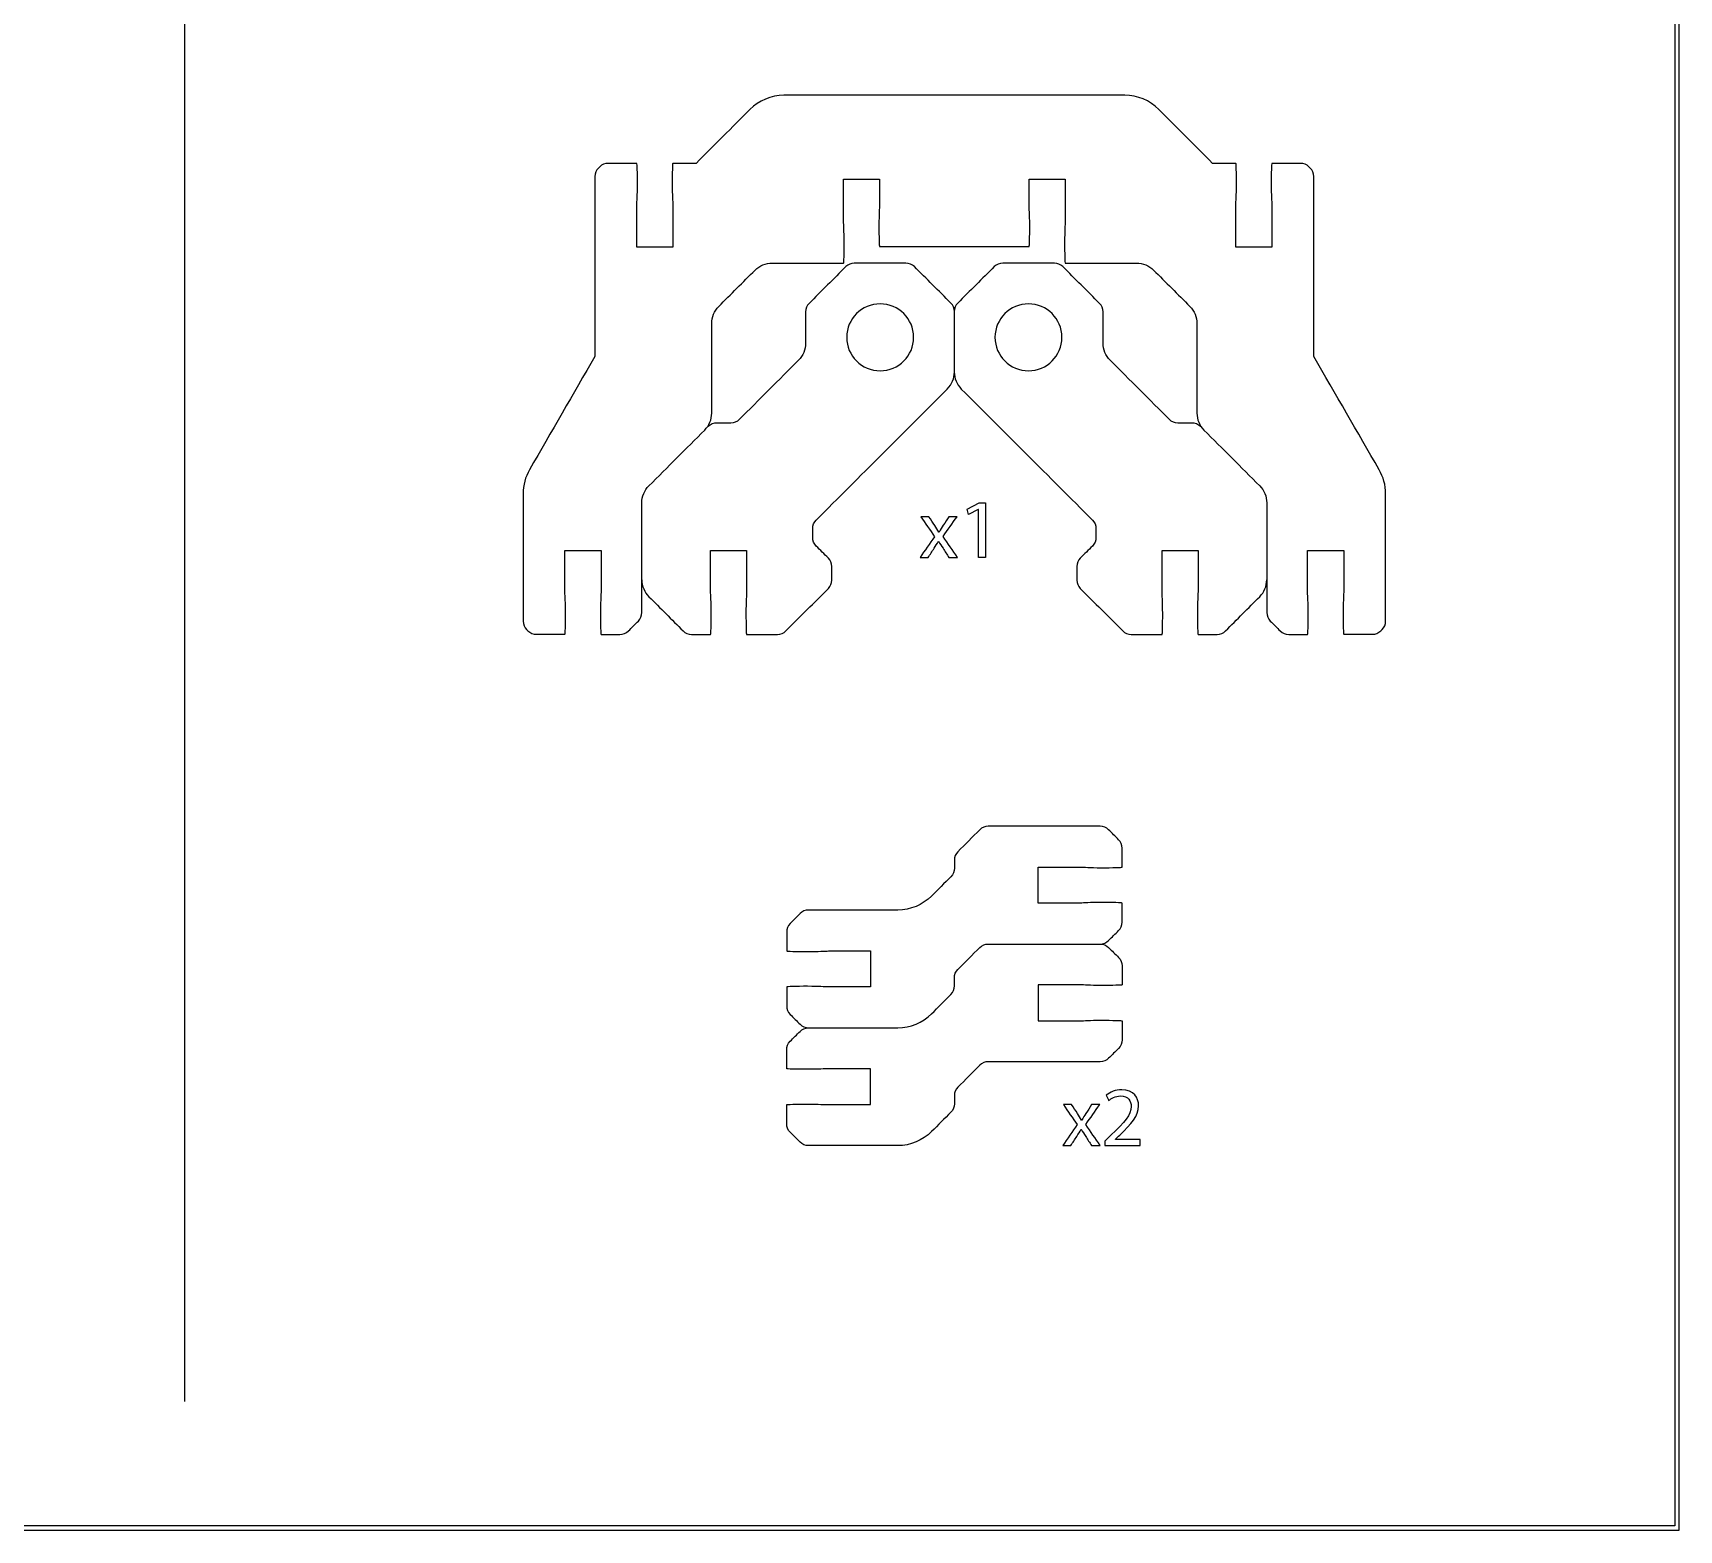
# Model space of a CAD drawing. Extents: x 0 to 440, y 200 to 450.
# Drawn here: x 302.6 to 440, y 200 to 325 of the extents above; entities that cross this region are included whole.
import ezdxf

# ---------------------------------------------------------------- set-up
doc = ezdxf.new("R2010")
doc.units = 0
doc.header["$MEASUREMENT"] = 0
doc.layers.add('DEFAULT', color=18, linetype='CONTINUOUS')

msp = doc.modelspace()

# ---------------------------------------------------------------- linework, layer by layer
at = {"layer": 'DEFAULT', "color": 1}
for points in [[(440, 450), (0, 450), (0, 200), (440, 200)], [(439.65, 200.35), (0.35, 200.35), (0.35, 449.65), (439.65, 449.65)]]:
    msp.add_lwpolyline(points, close=True, dxfattribs=at)
at = {"layer": 'DEFAULT', "color": 18}
msp.add_lwpolyline([(315.23, 439.26), (315.23, 210.74)], dxfattribs=at)
msp.add_lwpolyline([(381.5, 285.21), (381.49, 285.21), (380.69, 284.78), (380.57, 285.25), (381.58, 285.78), (382.1, 285.78), (382.1, 281.2), (381.5, 281.2)], close=True, dxfattribs=at)
at = {"layer": 'DEFAULT', "color": 1}
for points, knots in [([(415.5, 286.53), (415.5, 282.99), (415.5, 279.44), (415.5, 275.89), (415.5, 275.63), (415.39, 275.37), (415.21, 275.19), (415.17, 275.15), (415.14, 275.11), (415.1, 275.08), (414.91, 274.89), (414.66, 274.79), (414.4, 274.79), (413.6, 274.79), (412.8, 274.79), (412, 274.79), (411.97, 274.79), (411.95, 275.57), (411.95, 276.53), (411.95, 277.5), (412, 277.95), (412, 278.29), (412, 279.45), (412, 280.62), (412, 281.78), (411, 281.78), (410, 281.78), (408.99, 281.78), (408.99, 280.61), (408.99, 279.45), (408.99, 278.28), (408.99, 277.95), (409.04, 277.5), (409.04, 276.53), (409.04, 275.57), (409.02, 274.78), (408.99, 274.78), (408.47, 274.78), (407.94, 274.78), (407.41, 274.78), (407.14, 274.78), (406.89, 274.89), (406.7, 275.07), (406.43, 275.35), (406.15, 275.63), (405.87, 275.9), (405.69, 276.09), (405.58, 276.35), (405.58, 276.61), (405.58, 279.66), (405.58, 282.72), (405.58, 285.77), (405.58, 286.3), (405.37, 286.81), (404.99, 287.18), (403.44, 288.74), (401.89, 290.29), (400.33, 291.84), (399.96, 292.22), (399.75, 292.73), (399.75, 293.26), (399.75, 295.75), (399.75, 298.25), (399.75, 300.75), (399.75, 301.28), (399.54, 301.79), (399.16, 302.17), (398.15, 303.18), (397.14, 304.19), (396.13, 305.2), (395.75, 305.57), (395.24, 305.78), (394.71, 305.78), (392.72, 305.78), (390.73, 305.78), (388.75, 305.78), (388.72, 305.78), (388.7, 306.57), (388.7, 307.53), (388.7, 308.5), (388.75, 308.95), (388.75, 309.28), (388.75, 310.45), (388.75, 311.62), (388.75, 312.78), (387.74, 312.78), (386.74, 312.78), (385.74, 312.78), (385.74, 312.08), (385.74, 311.38), (385.74, 310.68), (385.74, 310.35), (385.79, 309.9), (385.79, 308.93), (385.79, 307.97), (385.77, 307.18), (385.74, 307.18), (381.58, 307.18), (377.41, 307.18), (373.25, 307.18), (373.22, 307.18), (373.2, 307.97), (373.2, 308.93), (373.2, 309.9), (373.25, 310.35), (373.25, 310.68), (373.25, 311.38), (373.25, 312.08), (373.25, 312.78), (372.25, 312.78), (371.25, 312.78), (370.25, 312.78), (370.25, 311.62), (370.25, 310.45), (370.25, 309.28), (370.25, 308.95), (370.3, 308.5), (370.3, 307.53), (370.3, 306.57), (370.28, 305.78), (370.25, 305.78), (368.26, 305.78), (366.27, 305.78), (364.28, 305.78), (363.75, 305.78), (363.24, 305.57), (362.86, 305.2), (361.85, 304.19), (360.84, 303.18), (359.83, 302.17), (359.45, 301.79), (359.24, 301.28), (359.24, 300.75), (359.24, 298.25), (359.24, 295.75), (359.24, 293.26), (359.24, 292.73), (359.03, 292.22), (358.66, 291.84), (357.1, 290.29), (355.55, 288.74), (354, 287.18), (353.62, 286.81), (353.41, 286.3), (353.41, 285.77), (353.41, 282.72), (353.41, 279.66), (353.41, 276.61), (353.41, 276.35), (353.31, 276.09), (353.12, 275.9), (352.84, 275.63), (352.57, 275.35), (352.29, 275.07), (352.1, 274.89), (351.85, 274.78), (351.58, 274.78), (351.05, 274.78), (350.52, 274.78), (350, 274.78), (349.97, 274.78), (349.95, 275.57), (349.95, 276.53), (349.95, 277.5), (350, 277.95), (350, 278.28), (350, 279.45), (350, 280.61), (350, 281.78), (349, 281.78), (347.99, 281.78), (346.99, 281.78), (346.99, 280.62), (346.99, 279.45), (346.99, 278.29), (346.99, 277.95), (347.04, 277.5), (347.04, 276.53), (347.04, 275.57), (347.02, 274.79), (346.99, 274.79), (346.2, 274.79), (345.4, 274.79), (344.61, 274.79), (344.34, 274.79), (344.08, 274.89), (343.9, 275.08), (343.86, 275.11), (343.83, 275.15), (343.79, 275.18), (343.6, 275.37), (343.5, 275.63), (343.5, 275.89), (343.5, 279.44), (343.5, 282.99), (343.5, 286.53), (343.5, 287.24), (343.68, 287.92), (344.03, 288.53), (345.85, 291.69), (347.67, 294.84), (349.49, 297.99), (349.49, 303), (349.49, 308), (349.49, 313.01), (349.49, 313.27), (349.6, 313.53), (349.79, 313.71), (349.82, 313.75), (349.86, 313.79), (349.89, 313.82), (350.08, 314.01), (350.33, 314.11), (350.6, 314.11), (351.4, 314.11), (352.19, 314.11), (352.99, 314.11), (353.02, 314.1), (353.04, 313.32), (353.04, 312.36), (353.04, 311.4), (352.99, 310.95), (352.99, 310.61), (352.99, 309.45), (352.99, 308.28), (352.99, 307.11), (353.99, 307.11), (354.99, 307.11), (355.99, 307.11), (355.99, 308.28), (355.99, 309.45), (355.99, 310.61), (355.99, 310.95), (355.94, 311.4), (355.94, 312.36), (355.94, 313.33), (355.96, 314.11), (355.99, 314.11), (356.64, 314.11), (357.29, 314.11), (357.93, 314.11), (359.43, 315.61), (360.93, 317.11), (362.43, 318.61), (363.19, 319.36), (364.2, 319.79), (365.26, 319.79), (374.75, 319.79), (384.24, 319.79), (393.73, 319.79), (394.79, 319.79), (395.81, 319.37), (396.56, 318.62), (398.06, 317.12), (399.56, 315.61), (401.06, 314.11), (401.71, 314.11), (402.35, 314.11), (403, 314.11), (403.03, 314.11), (403.05, 313.33), (403.05, 312.36), (403.05, 311.4), (403, 310.95), (403, 310.61), (403, 309.45), (403, 308.28), (403, 307.11), (404, 307.11), (405, 307.11), (406, 307.11), (406, 308.28), (406, 309.45), (406, 310.61), (406, 310.95), (405.95, 311.4), (405.95, 312.36), (405.95, 313.32), (405.97, 314.1), (406, 314.11), (406.8, 314.11), (407.6, 314.11), (408.4, 314.11), (408.66, 314.11), (408.92, 314.01), (409.1, 313.82), (409.14, 313.79), (409.17, 313.75), (409.21, 313.71), (409.4, 313.53), (409.5, 313.27), (409.5, 313.01), (409.5, 308), (409.5, 303), (409.5, 297.99), (411.32, 294.84), (413.14, 291.69), (414.96, 288.53), (415.32, 287.92), (415.5, 287.24), (415.5, 286.53)], [1, 1, 1, 1, 31.17, 31.17, 31.17, 32.17, 32.17, 32.17, 32.601335, 32.601335, 32.601335, 33.601335, 33.601335, 33.601335, 40.401335, 40.401335, 40.401335, 41.401335, 41.401335, 41.401335, 42.401335, 42.401335, 42.401335, 52.321335, 52.321335, 52.321335, 60.831341, 60.831341, 60.831341, 70.751341, 70.751341, 70.751341, 71.751341, 71.751341, 71.751341, 72.751341, 72.751341, 72.751341, 77.247341, 77.247341, 77.247341, 78.247341, 78.247341, 78.247341, 81.570743, 81.570743, 81.570743, 82.570743, 82.570743, 82.570743, 108.528743, 108.528743, 108.528743, 109.528743, 109.528743, 109.528743, 128.20909, 128.20909, 128.20909, 129.20909, 129.20909, 129.20909, 150.45209, 150.45209, 150.45209, 151.45209, 151.45209, 151.45209, 163.612912, 163.612912, 163.612912, 164.612912, 164.612912, 164.612912, 181.534912, 181.534912, 181.534912, 182.534912, 182.534912, 182.534912, 183.534912, 183.534912, 183.534912, 193.454912, 193.454912, 193.454912, 201.964912, 201.964912, 201.964912, 207.915912, 207.915912, 207.915912, 208.915912, 208.915912, 208.915912, 209.915912, 209.915912, 209.915912, 245.325912, 245.325912, 245.325912, 246.325912, 246.325912, 246.325912, 247.325912, 247.325912, 247.325912, 253.276912, 253.276912, 253.276912, 261.786912, 261.786912, 261.786912, 271.706912, 271.706912, 271.706912, 272.706912, 272.706912, 272.706912, 273.706912, 273.706912, 273.706912, 290.638912, 290.638912, 290.638912, 291.638912, 291.638912, 291.638912, 303.799028, 303.799028, 303.799028, 304.799028, 304.799028, 304.799028, 326.042028, 326.042028, 326.042028, 327.042028, 327.042028, 327.042028, 345.722375, 345.722375, 345.722375, 346.722375, 346.722375, 346.722375, 372.680375, 372.680375, 372.680375, 373.680375, 373.680375, 373.680375, 377.003776, 377.003776, 377.003776, 378.003776, 378.003776, 378.003776, 382.499776, 382.499776, 382.499776, 383.499776, 383.499776, 383.499776, 384.499776, 384.499776, 384.499776, 394.419776, 394.419776, 394.419776, 402.929782, 402.929782, 402.929782, 412.849782, 412.849782, 412.849782, 413.849782, 413.849782, 413.849782, 414.849782, 414.849782, 414.849782, 421.619782, 421.619782, 421.619782, 422.619782, 422.619782, 422.619782, 423.044046, 423.044046, 423.044046, 424.044046, 424.044046, 424.044046, 454.210046, 454.210046, 454.210046, 455.210046, 455.210046, 455.210046, 486.168187, 486.168187, 486.168187, 528.728187, 528.728187, 528.728187, 529.728187, 529.728187, 529.728187, 530.152452, 530.152452, 530.152452, 531.152452, 531.152452, 531.152452, 537.922452, 537.922452, 537.922452, 538.922452, 538.922452, 538.922452, 539.922452, 539.922452, 539.922452, 549.842457, 549.842457, 549.842457, 558.342457, 558.342457, 558.342457, 568.262457, 568.262457, 568.262457, 569.262457, 569.262457, 569.262457, 570.262457, 570.262457, 570.262457, 575.762457, 575.762457, 575.762457, 593.807822, 593.807822, 593.807822, 594.807822, 594.807822, 594.807822, 675.507822, 675.507822, 675.507822, 676.507822, 676.507822, 676.507822, 694.558844, 694.558844, 694.558844, 700.048844, 700.048844, 700.048844, 701.048844, 701.048844, 701.048844, 702.048844, 702.048844, 702.048844, 711.968844, 711.968844, 711.968844, 720.468844, 720.468844, 720.468844, 730.388849, 730.388849, 730.388849, 731.388849, 731.388849, 731.388849, 732.388849, 732.388849, 732.388849, 739.175849, 739.175849, 739.175849, 740.175849, 740.175849, 740.175849, 740.600113, 740.600113, 740.600113, 741.600113, 741.600113, 741.600113, 784.160113, 784.160113, 784.160113, 815.118254, 815.118254, 815.118254, 816.118254, 816.118254, 816.118254, 816.118254]), ([(353.41, 279.34), (353.41, 278.81), (353.62, 278.3), (354, 277.93), (354.95, 276.98), (355.9, 276.03), (356.85, 275.07), (357.04, 274.89), (357.29, 274.78), (357.56, 274.78), (358.09, 274.78), (358.62, 274.78), (359.15, 274.78), (359.18, 274.78), (359.2, 275.57), (359.2, 276.53), (359.2, 277.5), (359.15, 278.19), (359.15, 278.28), (359.15, 279.45), (359.15, 280.61), (359.15, 281.78), (360.15, 281.78), (361.15, 281.78), (362.15, 281.78), (362.15, 280.61), (362.15, 279.45), (362.15, 278.28), (362.15, 278.19), (362.1, 277.5), (362.1, 276.53), (362.1, 275.57), (362.12, 274.78), (362.15, 274.78), (363.01, 274.78), (363.87, 274.78), (364.73, 274.78), (364.99, 274.78), (365.25, 274.89), (365.43, 275.07), (366.61, 276.26), (367.79, 277.44), (368.98, 278.62), (369.16, 278.8), (369.27, 279.06), (369.27, 279.32), (369.27, 279.7), (369.27, 280.07), (369.27, 280.45), (369.27, 280.71), (369.16, 280.97), (368.98, 281.15), (368.64, 281.49), (368.3, 281.83), (367.97, 282.16), (367.78, 282.35), (367.67, 282.6), (367.67, 282.87), (367.67, 283.12), (367.67, 283.37), (367.67, 283.62), (367.67, 283.89), (367.78, 284.14), (367.97, 284.33), (371.62, 287.98), (375.26, 291.62), (378.91, 295.27), (379.29, 295.65), (379.5, 296.16), (379.5, 296.69), (379.5, 298.37), (379.5, 300.05), (379.5, 301.74), (379.5, 302.01), (379.39, 302.26), (379.21, 302.45), (378.19, 303.46), (377.17, 304.48), (376.16, 305.49), (375.97, 305.68), (375.72, 305.78), (375.45, 305.78), (374.01, 305.78), (372.58, 305.78), (371.14, 305.78), (370.88, 305.78), (370.63, 305.68), (370.44, 305.49), (369.42, 304.47), (368.39, 303.44), (367.37, 302.42), (367.18, 302.24), (367.08, 301.98), (367.08, 301.72), (367.08, 300.84), (367.08, 299.97), (367.08, 299.09), (367.08, 298.56), (366.87, 298.05), (366.49, 297.68), (364.84, 296.03), (363.19, 294.37), (361.54, 292.72), (361.35, 292.53), (361.09, 292.43), (360.83, 292.43), (360.44, 292.43), (360.05, 292.43), (359.66, 292.43), (359.39, 292.43), (359.14, 292.32), (358.95, 292.14)], [0, 0, 0, 0, 1, 1, 1, 12.440281, 12.440281, 12.440281, 13.440281, 13.440281, 13.440281, 17.946281, 17.946281, 17.946281, 18.946281, 18.946281, 18.946281, 19.946281, 19.946281, 19.946281, 29.866281, 29.866281, 29.866281, 38.376281, 38.376281, 38.376281, 48.296281, 48.296281, 48.296281, 49.296281, 49.296281, 49.296281, 50.296281, 50.296281, 50.296281, 57.602281, 57.602281, 57.602281, 58.602281, 58.602281, 58.602281, 72.800985, 72.800985, 72.800985, 73.800985, 73.800985, 73.800985, 76.982985, 76.982985, 76.982985, 77.982985, 77.982985, 77.982985, 82.027636, 82.027636, 82.027636, 83.027636, 83.027636, 83.027636, 85.159636, 85.159636, 85.159636, 86.159636, 86.159636, 86.159636, 130.034905, 130.034905, 130.034905, 131.034905, 131.034905, 131.034905, 145.354905, 145.354905, 145.354905, 146.354905, 146.354905, 146.354905, 158.566641, 158.566641, 158.566641, 159.566641, 159.566641, 159.566641, 171.766641, 171.766641, 171.766641, 172.766641, 172.766641, 172.766641, 185.0802, 185.0802, 185.0802, 186.0802, 186.0802, 186.0802, 193.5222, 193.5222, 193.5222, 194.5222, 194.5222, 194.5222, 214.391901, 214.391901, 214.391901, 215.391901, 215.391901, 215.391901, 218.713901, 218.713901, 218.713901, 219.713901, 219.713901, 219.713901, 219.713901]), ([(400.04, 292.14), (399.85, 292.32), (399.6, 292.43), (399.33, 292.43), (398.94, 292.43), (398.55, 292.43), (398.16, 292.43), (397.9, 292.43), (397.64, 292.53), (397.46, 292.72), (395.8, 294.37), (394.15, 296.03), (392.5, 297.68), (392.12, 298.05), (391.91, 298.56), (391.91, 299.09), (391.91, 299.97), (391.91, 300.84), (391.91, 301.72), (391.91, 301.98), (391.81, 302.24), (391.62, 302.42), (390.6, 303.44), (389.57, 304.47), (388.55, 305.49), (388.36, 305.68), (388.11, 305.78), (387.85, 305.78), (386.41, 305.78), (384.98, 305.78), (383.54, 305.78), (383.27, 305.78), (383.02, 305.68), (382.83, 305.49), (381.82, 304.48), (380.8, 303.46), (379.78, 302.45), (379.6, 302.26), (379.49, 302.01), (379.49, 301.74)], [0, 0, 0, 0, 1, 1, 1, 4.322, 4.322, 4.322, 5.322, 5.322, 5.322, 25.190993, 25.190993, 25.190993, 26.190993, 26.190993, 26.190993, 33.632993, 33.632993, 33.632993, 34.632993, 34.632993, 34.632993, 46.946553, 46.946553, 46.946553, 47.946553, 47.946553, 47.946553, 60.146553, 60.146553, 60.146553, 61.146553, 61.146553, 61.146553, 73.358289, 73.358289, 73.358289, 74.358289, 74.358289, 74.358289, 74.358289]), ([(373.3, 296.79), (371.76, 296.79), (370.51, 298.04), (370.51, 299.59), (370.51, 301.13), (371.76, 302.38), (373.3, 302.38), (374.85, 302.38), (376.1, 301.13), (376.1, 299.59), (376.1, 298.04), (374.85, 296.79), (373.3, 296.79)], [1, 1, 1, 1, 2, 2, 2, 3, 3, 3, 4, 4, 4, 5, 5, 5, 5]), ([(382.89, 299.59), (382.89, 301.13), (384.14, 302.38), (385.69, 302.38), (387.23, 302.38), (388.48, 301.13), (388.48, 299.59), (388.48, 298.04), (387.23, 296.79), (385.69, 296.79), (384.14, 296.79), (382.89, 298.04), (382.89, 299.59)], [1, 1, 1, 1, 2, 2, 2, 3, 3, 3, 4, 4, 4, 5, 5, 5, 5]), ([(379.49, 296.69), (379.49, 296.16), (379.7, 295.65), (380.08, 295.27), (383.73, 291.62), (387.38, 287.98), (391.02, 284.33), (391.21, 284.14), (391.32, 283.89), (391.32, 283.62), (391.32, 283.37), (391.32, 283.12), (391.32, 282.87), (391.32, 282.6), (391.21, 282.35), (391.02, 282.16), (390.69, 281.83), (390.35, 281.49), (390.01, 281.15), (389.83, 280.97), (389.72, 280.71), (389.72, 280.45), (389.72, 280.07), (389.72, 279.7), (389.72, 279.32), (389.72, 279.06), (389.83, 278.8), (390.01, 278.62), (391.2, 277.44), (392.38, 276.26), (393.56, 275.07), (393.74, 274.89), (394, 274.78), (394.26, 274.78), (395.12, 274.78), (395.98, 274.78), (396.84, 274.78), (396.87, 274.78), (396.89, 275.57), (396.89, 276.53), (396.89, 277.5), (396.84, 278.19), (396.84, 278.28), (396.84, 279.45), (396.84, 280.61), (396.84, 281.78), (397.84, 281.78), (398.84, 281.78), (399.84, 281.78), (399.84, 280.61), (399.84, 279.45), (399.84, 278.28), (399.84, 278.19), (399.79, 277.5), (399.79, 276.53), (399.79, 275.57), (399.82, 274.78), (399.84, 274.78), (400.37, 274.78), (400.9, 274.78), (401.43, 274.78), (401.7, 274.78), (401.95, 274.89), (402.14, 275.07), (403.09, 276.03), (404.04, 276.98), (404.99, 277.93), (405.37, 278.3), (405.58, 278.81), (405.58, 279.34)], [0, 0, 0, 0, 1, 1, 1, 44.875976, 44.875976, 44.875976, 45.875976, 45.875976, 45.875976, 48.007976, 48.007976, 48.007976, 49.007976, 49.007976, 49.007976, 53.052627, 53.052627, 53.052627, 54.052627, 54.052627, 54.052627, 57.234627, 57.234627, 57.234627, 58.234627, 58.234627, 58.234627, 72.433331, 72.433331, 72.433331, 73.433331, 73.433331, 73.433331, 80.739331, 80.739331, 80.739331, 81.739331, 81.739331, 81.739331, 82.739331, 82.739331, 82.739331, 92.659331, 92.659331, 92.659331, 101.169331, 101.169331, 101.169331, 111.089331, 111.089331, 111.089331, 112.089331, 112.089331, 112.089331, 113.089331, 113.089331, 113.089331, 117.595331, 117.595331, 117.595331, 118.595331, 118.595331, 118.595331, 130.036319, 130.036319, 130.036319, 131.036319, 131.036319, 131.036319, 131.036319]), ([(386.5, 255.35), (386.5, 254.35), (386.5, 253.35), (386.5, 252.35), (387.67, 252.35), (388.83, 252.35), (390, 252.35), (390.33, 252.35), (390.78, 252.4), (391.75, 252.4), (392.72, 252.4), (393.5, 252.38), (393.5, 252.35), (393.5, 251.82), (393.5, 251.29), (393.5, 250.76), (393.5, 250.5), (393.4, 250.24), (393.21, 250.05), (392.93, 249.78), (392.65, 249.5), (392.38, 249.23), (392.19, 249.04), (391.94, 248.93), (391.67, 248.93), (388.56, 248.93), (385.44, 248.93), (382.33, 248.93), (382.07, 248.93), (381.81, 248.83), (381.62, 248.64), (381.01, 248.03), (380.4, 247.42), (379.79, 246.81), (379.61, 246.62), (379.5, 246.37), (379.5, 246.1), (379.5, 245.88), (379.5, 245.65), (379.5, 245.43), (379.5, 245.16), (379.4, 244.91), (379.21, 244.72), (378.67, 244.18), (378.13, 243.64), (377.6, 243.11), (376.84, 242.35), (375.83, 241.93), (374.77, 241.93), (372.29, 241.93), (369.81, 241.93), (367.33, 241.93), (367.06, 241.93), (366.81, 242.04), (366.62, 242.23), (366.34, 242.5), (366.07, 242.78), (365.79, 243.06), (365.6, 243.24), (365.5, 243.5), (365.5, 243.76), (365.5, 244.29), (365.5, 244.82), (365.5, 245.35), (365.5, 245.38), (366.28, 245.4), (367.25, 245.4), (368.22, 245.4), (368.66, 245.35), (369, 245.35), (370.16, 245.35), (371.33, 245.35), (372.5, 245.35), (372.5, 246.35), (372.5, 247.35), (372.5, 248.35), (371.33, 248.35), (370.16, 248.35), (369, 248.35), (368.66, 248.35), (368.22, 248.3), (367.25, 248.3), (366.28, 248.3), (365.5, 248.32), (365.5, 248.35), (365.5, 248.88), (365.5, 249.41), (365.5, 249.93), (365.5, 250.2), (365.6, 250.45), (365.79, 250.64), (366.07, 250.92), (366.34, 251.2), (366.62, 251.47), (366.81, 251.66), (367.06, 251.77), (367.33, 251.77), (369.81, 251.77), (372.29, 251.77), (374.77, 251.77), (375.83, 251.77), (376.84, 252.19), (377.6, 252.94), (378.13, 253.48), (378.67, 254.01), (379.21, 254.55), (379.4, 254.74), (379.5, 254.99), (379.5, 255.26), (379.5, 255.48), (379.5, 255.71), (379.5, 255.94), (379.5, 256.2), (379.61, 256.45), (379.79, 256.64), (380.4, 257.25), (381.01, 257.86), (381.62, 258.47), (381.81, 258.66), (382.07, 258.76), (382.33, 258.76), (385.44, 258.76), (388.56, 258.76), (391.67, 258.76), (391.94, 258.76), (392.19, 258.66), (392.38, 258.47), (392.65, 258.2), (392.93, 257.92), (393.21, 257.64), (393.4, 257.45), (393.5, 257.2), (393.5, 256.93), (393.5, 256.41), (393.5, 255.88), (393.5, 255.35), (393.5, 255.32), (392.72, 255.3), (391.75, 255.3), (390.78, 255.3), (390.33, 255.35), (390, 255.35), (388.83, 255.35), (387.67, 255.35), (386.5, 255.35)], [9.92, 9.92, 9.92, 9.92, 18.43, 18.43, 18.43, 28.35, 28.35, 28.35, 29.35, 29.35, 29.35, 30.35, 30.35, 30.35, 34.85, 34.85, 34.85, 35.85, 35.85, 35.85, 39.173402, 39.173402, 39.173402, 40.173402, 40.173402, 40.173402, 66.653402, 66.653402, 66.653402, 67.653402, 67.653402, 67.653402, 74.979028, 74.979028, 74.979028, 75.979028, 75.979028, 75.979028, 77.899028, 77.899028, 77.899028, 78.899028, 78.899028, 78.899028, 85.369059, 85.369059, 85.369059, 86.369059, 86.369059, 86.369059, 107.449059, 107.449059, 107.449059, 108.449059, 108.449059, 108.449059, 111.772461, 111.772461, 111.772461, 112.772461, 112.772461, 112.772461, 117.272461, 117.272461, 117.272461, 118.272461, 118.272461, 118.272461, 119.272461, 119.272461, 119.272461, 129.192461, 129.192461, 129.192461, 137.702461, 137.702461, 137.702461, 147.622461, 147.622461, 147.622461, 148.622461, 148.622461, 148.622461, 149.622461, 149.622461, 149.622461, 154.112461, 154.112461, 154.112461, 155.112461, 155.112461, 155.112461, 158.435863, 158.435863, 158.435863, 159.435863, 159.435863, 159.435863, 180.515863, 180.515863, 180.515863, 181.515863, 181.515863, 181.515863, 187.985894, 187.985894, 187.985894, 188.985894, 188.985894, 188.985894, 190.905894, 190.905894, 190.905894, 191.905894, 191.905894, 191.905894, 199.23152, 199.23152, 199.23152, 200.23152, 200.23152, 200.23152, 226.71152, 226.71152, 226.71152, 227.71152, 227.71152, 227.71152, 231.034922, 231.034922, 231.034922, 232.034922, 232.034922, 232.034922, 236.524922, 236.524922, 236.524922, 237.524922, 237.524922, 237.524922, 238.524922, 238.524922, 238.524922, 248.444922, 248.444922, 248.444922, 248.444922]), ([(391.67, 248.93), (391.94, 248.93), (392.19, 248.83), (392.38, 248.64), (392.65, 248.36), (392.93, 248.09), (393.21, 247.81), (393.4, 247.62), (393.5, 247.37), (393.5, 247.1), (393.5, 246.57), (393.5, 246.05), (393.5, 245.52), (393.5, 245.49), (392.72, 245.47), (391.75, 245.47), (390.78, 245.47), (390.33, 245.52), (390, 245.52), (388.83, 245.52), (387.67, 245.52), (386.5, 245.52), (386.5, 244.52), (386.5, 243.52), (386.5, 242.52), (387.67, 242.52), (388.83, 242.52), (390, 242.52), (390.33, 242.52), (390.78, 242.57), (391.75, 242.57), (392.72, 242.57), (393.5, 242.54), (393.5, 242.52), (393.5, 241.99), (393.5, 241.46), (393.5, 240.93), (393.5, 240.66), (393.4, 240.41), (393.21, 240.22), (392.93, 239.95), (392.65, 239.67), (392.38, 239.39), (392.19, 239.2), (391.94, 239.1), (391.67, 239.1), (388.56, 239.1), (385.44, 239.1), (382.33, 239.1), (382.07, 239.1), (381.81, 239), (381.62, 238.81), (381.01, 238.2), (380.4, 237.59), (379.79, 236.98), (379.61, 236.79), (379.5, 236.54), (379.5, 236.27), (379.5, 236.05), (379.5, 235.82), (379.5, 235.59), (379.5, 235.33), (379.4, 235.08), (379.21, 234.89), (378.67, 234.35), (378.13, 233.81), (377.6, 233.27), (376.84, 232.52), (375.83, 232.1), (374.77, 232.1), (372.29, 232.1), (369.81, 232.1), (367.33, 232.1), (367.06, 232.1), (366.81, 232.2), (366.62, 232.39), (366.34, 232.67), (366.07, 232.95), (365.79, 233.22), (365.6, 233.41), (365.5, 233.66), (365.5, 233.93), (365.5, 234.46), (365.5, 234.99), (365.5, 235.52), (365.5, 235.54), (366.28, 235.57), (367.25, 235.57), (368.22, 235.57), (368.66, 235.52), (369, 235.52), (370.16, 235.52), (371.33, 235.52), (372.5, 235.52), (372.5, 236.52), (372.5, 237.52), (372.5, 238.52), (371.33, 238.52), (370.16, 238.52), (369, 238.52), (368.66, 238.52), (368.22, 238.47), (367.25, 238.47), (366.28, 238.47), (365.5, 238.49), (365.5, 238.52), (365.5, 239.05), (365.5, 239.57), (365.5, 240.1), (365.5, 240.37), (365.6, 240.62), (365.79, 240.81), (366.07, 241.09), (366.34, 241.36), (366.62, 241.64), (366.81, 241.83), (367.06, 241.93), (367.33, 241.93)], [0, 0, 0, 0, 1, 1, 1, 4.323402, 4.323402, 4.323402, 5.323402, 5.323402, 5.323402, 9.813402, 9.813402, 9.813402, 10.813402, 10.813402, 10.813402, 11.813402, 11.813402, 11.813402, 21.733402, 21.733402, 21.733402, 30.243402, 30.243402, 30.243402, 40.163402, 40.163402, 40.163402, 41.163402, 41.163402, 41.163402, 42.163402, 42.163402, 42.163402, 46.663402, 46.663402, 46.663402, 47.663402, 47.663402, 47.663402, 50.986804, 50.986804, 50.986804, 51.986804, 51.986804, 51.986804, 78.466804, 78.466804, 78.466804, 79.466804, 79.466804, 79.466804, 86.79243, 86.79243, 86.79243, 87.79243, 87.79243, 87.79243, 89.71243, 89.71243, 89.71243, 90.71243, 90.71243, 90.71243, 97.182461, 97.182461, 97.182461, 98.182461, 98.182461, 98.182461, 119.262461, 119.262461, 119.262461, 120.262461, 120.262461, 120.262461, 123.585863, 123.585863, 123.585863, 124.585863, 124.585863, 124.585863, 129.085863, 129.085863, 129.085863, 130.085863, 130.085863, 130.085863, 131.085863, 131.085863, 131.085863, 141.005863, 141.005863, 141.005863, 149.515863, 149.515863, 149.515863, 159.435863, 159.435863, 159.435863, 160.435863, 160.435863, 160.435863, 161.435863, 161.435863, 161.435863, 165.925863, 165.925863, 165.925863, 166.925863, 166.925863, 166.925863, 170.249265, 170.249265, 170.249265, 171.249265, 171.249265, 171.249265, 171.249265])]:
    msp.add_open_spline(points, degree=3, knots=knots, dxfattribs=at)
at = {"layer": 'DEFAULT', "color": 18}
for points, knots in [([(377.38, 284.61), (377.54, 284.37), (377.7, 284.12), (377.86, 283.88), (377.99, 283.69), (378.1, 283.51), (378.21, 283.32), (378.22, 283.32), (378.22, 283.32), (378.23, 283.32), (378.34, 283.53), (378.46, 283.7), (378.57, 283.89), (378.73, 284.13), (378.89, 284.37), (379.05, 284.61), (379.27, 284.61), (379.5, 284.61), (379.72, 284.61), (379.33, 284.06), (378.94, 283.51), (378.56, 282.96), (378.96, 282.37), (379.36, 281.79), (379.76, 281.2), (379.52, 281.2), (379.28, 281.2), (379.05, 281.2), (378.88, 281.45), (378.72, 281.71), (378.55, 281.97), (378.41, 282.16), (378.3, 282.36), (378.18, 282.56), (378.18, 282.56), (378.17, 282.56), (378.17, 282.56), (378.05, 282.36), (377.93, 282.17), (377.81, 281.97), (377.64, 281.71), (377.48, 281.45), (377.31, 281.2), (377.09, 281.2), (376.86, 281.2), (376.63, 281.2), (377.03, 281.78), (377.44, 282.36), (377.84, 282.94), (377.46, 283.5), (377.07, 284.06), (376.69, 284.61), (376.92, 284.61), (377.15, 284.61), (377.38, 284.61)], [0, 0, 0, 0, 2.49671, 2.49671, 2.49671, 3.49671, 3.49671, 3.49671, 3.55771, 3.55771, 3.55771, 4.55771, 4.55771, 4.55771, 7.026151, 7.026151, 7.026151, 8.927151, 8.927151, 8.927151, 14.655009, 14.655009, 14.655009, 20.702323, 20.702323, 20.702323, 22.702323, 22.702323, 22.702323, 25.304853, 25.304853, 25.304853, 26.304853, 26.304853, 26.304853, 26.344853, 26.344853, 26.344853, 27.344853, 27.344853, 27.344853, 29.937064, 29.937064, 29.937064, 31.877064, 31.877064, 31.877064, 37.89844, 37.89844, 37.89844, 43.66264, 43.66264, 43.66264, 45.62264, 45.62264, 45.62264, 45.62264]), ([(392.07, 232.1), (392.07, 232.23), (392.07, 232.36), (392.07, 232.48), (392.23, 232.64), (392.39, 232.8), (392.56, 232.96), (393.73, 234.07), (394.26, 234.66), (394.26, 235.36), (394.26, 235.82), (394.04, 236.25), (393.35, 236.25), (392.94, 236.25), (392.59, 236.04), (392.38, 235.86), (392.31, 236.01), (392.25, 236.15), (392.18, 236.3), (392.5, 236.57), (392.95, 236.77), (393.48, 236.77), (394.47, 236.77), (394.88, 236.09), (394.88, 235.43), (394.88, 234.59), (394.27, 233.9), (393.3, 232.97), (393.18, 232.86), (393.06, 232.74), (392.94, 232.63), (392.94, 232.63), (392.94, 232.62), (392.94, 232.62), (393.62, 232.62), (394.31, 232.62), (395, 232.62), (395, 232.45), (395, 232.27), (395, 232.1), (394.02, 232.1), (393.04, 232.1), (392.07, 232.1)], [8.302, 8.302, 8.302, 8.302, 9.382, 9.382, 9.382, 11.306235, 11.306235, 11.306235, 12.306235, 12.306235, 12.306235, 13.306235, 13.306235, 13.306235, 14.306235, 14.306235, 14.306235, 15.666823, 15.666823, 15.666823, 16.666823, 16.666823, 16.666823, 17.666823, 17.666823, 17.666823, 18.666823, 18.666823, 18.666823, 20.083581, 20.083581, 20.083581, 20.123581, 20.123581, 20.123581, 25.965581, 25.965581, 25.965581, 27.425581, 27.425581, 27.425581, 35.727581, 35.727581, 35.727581, 35.727581]), ([(389.29, 235.52), (389.45, 235.27), (389.61, 235.03), (389.78, 234.78), (389.9, 234.59), (390.01, 234.42), (390.12, 234.23), (390.13, 234.23), (390.14, 234.23), (390.14, 234.23), (390.26, 234.43), (390.37, 234.61), (390.48, 234.79), (390.64, 235.03), (390.8, 235.28), (390.96, 235.52), (391.18, 235.52), (391.41, 235.52), (391.63, 235.52), (391.24, 234.97), (390.86, 234.42), (390.47, 233.87), (390.87, 233.28), (391.27, 232.69), (391.67, 232.1), (391.43, 232.1), (391.2, 232.1), (390.96, 232.1), (390.79, 232.36), (390.63, 232.61), (390.46, 232.87), (390.33, 233.07), (390.21, 233.26), (390.09, 233.46), (390.09, 233.46), (390.08, 233.46), (390.08, 233.46), (389.97, 233.26), (389.85, 233.08), (389.72, 232.87), (389.55, 232.61), (389.39, 232.36), (389.22, 232.1), (389, 232.1), (388.77, 232.1), (388.54, 232.1), (388.95, 232.68), (389.35, 233.26), (389.75, 233.85), (389.37, 234.4), (388.98, 234.96), (388.6, 235.52), (388.83, 235.52), (389.06, 235.52), (389.29, 235.52)], [0, 0, 0, 0, 2.49671, 2.49671, 2.49671, 3.49671, 3.49671, 3.49671, 3.55771, 3.55771, 3.55771, 4.55771, 4.55771, 4.55771, 7.026151, 7.026151, 7.026151, 8.927151, 8.927151, 8.927151, 14.655009, 14.655009, 14.655009, 20.702323, 20.702323, 20.702323, 22.702323, 22.702323, 22.702323, 25.304853, 25.304853, 25.304853, 26.304853, 26.304853, 26.304853, 26.344853, 26.344853, 26.344853, 27.344853, 27.344853, 27.344853, 29.937064, 29.937064, 29.937064, 31.877064, 31.877064, 31.877064, 37.89844, 37.89844, 37.89844, 43.66264, 43.66264, 43.66264, 45.62264, 45.62264, 45.62264, 45.62264])]:
    msp.add_open_spline(points, degree=3, knots=knots, dxfattribs=at)

doc.saveas('drawing.dxf')
